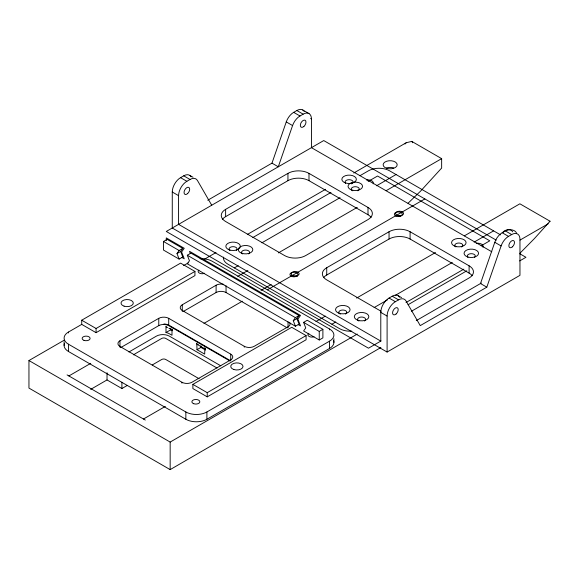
<?xml version="1.0" encoding="UTF-8"?>
<svg xmlns="http://www.w3.org/2000/svg" width="579" height="579" viewBox="0 0 579 579"><rect width="100%" height="100%" fill="white"/><g stroke="black" fill="none" stroke-linecap="round" stroke-linejoin="round"><path stroke-width="0.87" d="M333.909 342.377L333.909 338.729M204.865 347.95L204.684 354.109L197.005 349.694L196.802 343.311A2.577 1.542 -61.8 0 0 198.221 344.599M207.76 200.225L271.978 163.148L286.258 121.916A11.718 6.767 -60 0 1 293.676 112.348L296.839 110.517A11.718 6.767 -60 0 1 304.199 111.443M491.788 251.778L311.437 147.659L311.437 118.948A11.718 6.767 -60 0 0 303.15 114.164L299.987 115.995A11.718 6.767 -60 0 0 292.576 125.563L278.289 166.795L271.978 163.148M512.719 231.832A11.718 6.767 -60 0 0 505.358 230.905L502.196 232.736A11.718 6.767 -60 0 0 494.784 242.304L480.498 283.536L486.809 287.184L501.096 245.952A11.718 6.767 -60 0 1 508.507 236.384L511.677 234.553A11.718 6.767 -60 0 1 519.964 239.337L519.964 275.336L387.098 352.046L172.267 228.01L172.267 192.011A11.718 6.767 -60 0 1 180.554 177.659L183.717 175.828A11.718 6.767 -60 0 1 191.128 176.841M179.128 259.095L176.986 253.566L179.128 250.512L182.776 248.405L167.121 239.373L163.481 241.479L163.481 250.056L179.128 259.095L182.776 256.989L180.634 251.46L182.776 248.405M295.42 326.23L293.271 320.701L295.42 317.647L299.061 315.548L190.954 253.132L187.314 255.238L189.456 260.767L187.314 263.814L295.42 326.23L299.061 324.124L296.918 318.595L299.061 315.548M520.203 252.958L534.395 238.591L550.05 221.221L519.877 203.801L464.416 235.827M405.018 144.012L406.205 142.738L411.77 141.392L441.647 158.639L441.647 168.055L420.607 191.092L408.05 203.236M380.895 347.516L170.161 469.612L28.95 388.082L28.95 360.543L64.168 340.213M399.648 297.23A11.718 6.767 -60 0 0 392.236 296.216L389.074 298.047A11.718 6.767 -60 0 0 380.787 312.399L380.787 341.103L178.578 224.363L178.578 195.659A11.718 6.767 -60 0 1 186.865 181.299L190.035 179.476A11.718 6.767 -60 0 1 197.446 180.482L211.726 205.227M225.622 209.359L287.944 173.374A14.888 8.591 0 0 1 308.991 173.374L367.998 207.441A14.888 8.591 0 0 1 367.998 219.593L305.676 255.578A14.888 8.591 0 0 1 284.629 255.578L225.622 221.511A14.888 8.591 0 0 1 225.622 209.359L225.622 216.647A14.888 8.591 0 0 0 222.502 219.289M225.622 216.647L287.944 180.67A14.888 8.591 0 0 1 308.991 180.67L367.998 214.737A14.888 8.591 0 0 1 371.11 217.371M176.986 253.566L180.634 251.46M81.719 324.392L81.719 320.201L180.59 263.119L194.942 271.413L194.942 275.604L96.078 332.679L81.719 324.392L68.46 332.049A14.888 8.591 0 0 0 68.46 344.201L68.46 351.489L185.852 419.268A14.888 8.591 0 0 0 206.898 419.268L329.545 348.457A14.888 8.591 0 0 0 333.591 340.618M183.594 265.58L188.103 262.975M204.271 259.327L216.01 252.545M247.32 234.473L325.586 189.282M353.762 173.012L406.205 142.738M252.835 237.556L330.978 192.438M359.892 175.748L368.49 170.783A14.888 8.591 0 0 1 389.537 170.783L500.567 234.886M81.719 320.201L96.078 328.488L194.942 271.413M261.903 242.796L340.054 197.678M368.179 181.437L377.559 176.023L489.776 240.806L481.178 245.771M234.329 267.896L238.23 265.645M376.545 185.787L396.036 174.54M119.969 347.212L119.969 340.734L158.769 318.334A7.035 4.06 0 0 1 168.713 318.334L230.717 354.131L230.717 360.782M182.269 311.249L182.269 304.764L216.097 285.23A7.035 4.06 0 0 1 223.863 284.376M237.752 276.357L247.906 270.494M278.376 252.9L357.279 207.347M386.179 190.665L441.647 158.639M68.894 375.952L90.751 363.33M120.743 347.581L158.769 325.622A7.035 4.06 0 0 1 168.713 325.622L229.943 360.978M183.044 311.611L216.097 292.525A7.035 4.06 0 0 1 226.049 292.525L287.278 327.873M128.936 351.981L156.33 336.16A9.257 5.349 0 0 1 169.423 336.16L220.794 365.819M167.599 327.432L166.361 327.287L165.999 326.295L165.999 332.534L170.588 329.892L172.115 330.775M203.982 323.372L242.283 301.218M261.042 290.368L271.204 284.492M90.679 389.377L107.021 379.94L121.901 388.531L127.308 385.411M267.382 289.833L424.841 198.93M152.357 364.9L161.744 359.479A2.823 1.628 0 0 1 165.739 359.479L199.118 378.753M381.069 311.256L326.73 279.881A14.888 8.591 0 0 1 326.73 267.73L389.045 231.745A14.888 8.591 0 0 1 410.091 231.745L469.099 265.812A14.888 8.591 0 0 1 469.099 277.963L411.452 311.249M197.005 349.694L200.956 347.407L205.567 350.056M323.61 277.659A14.888 8.591 0 0 1 326.73 275.018L389.045 239.04A14.888 8.591 0 0 1 410.091 239.04L469.099 273.107A14.888 8.591 0 0 1 472.218 275.742M293.271 320.701L296.918 318.595M192.872 384.376L291.736 327.294L306.096 335.581L306.096 339.772L207.231 396.854L192.872 388.567L192.872 384.376L207.231 392.663L306.096 335.581M303.599 322.373L307.246 320.267L322.894 329.306L322.894 337.883L319.246 339.989L303.599 330.956L305.741 327.902L303.599 322.373L319.246 331.412L322.894 329.306M143.476 419.015L165.341 406.393M315.982 321.526L325.355 316.112M356.606 298.069L435.509 252.516M331.89 324.226L335.784 321.975M474.107 242.116L493.598 230.862M374.121 307.579L387.409 299.915M395.225 295.399L452.271 262.468M387.098 352.046L387.098 316.047A11.718 6.767 -60 0 1 395.385 301.688L398.555 299.864A11.718 6.767 -60 0 1 405.966 300.87L420.245 325.615L486.809 287.184M68.46 344.201L185.852 411.973A14.888 8.591 0 0 0 206.898 411.973L329.545 341.161A14.888 8.591 0 0 0 329.545 329.01L212.16 261.238A14.888 8.591 0 0 0 200.102 258.762M406.009 302.527L463.837 269.148M28.95 360.543L170.161 442.074L357.221 334.076M408.094 304.706L466.79 270.813M520.014 240.09L548.19 223.82M381.025 340.966L368.49 348.203L166.282 231.462L323.741 140.559L496.275 240.169M416.272 320.614L481.294 283.08M519.674 260.919L525.942 257.3L519.696 253.696M549.181 221.685L550.05 221.221M168.844 328.17L169.958 328.727M197.388 344.519L205.357 349.108A2.577 1.44 -58.4 0 1 204.865 347.95M302.701 109.938L309.012 113.585M296.839 110.517L303.15 114.164M310.648 118.492L311.437 118.948M505.358 230.905L511.677 234.553M293.676 112.348L299.987 115.995M502.196 232.736L508.507 236.384M286.258 121.916L292.576 125.563M494.784 242.304L501.096 245.952M189.869 175.43L193.024 177.254M398.388 295.818L401.544 297.642M183.717 175.828L190.035 179.476M392.236 296.216L398.555 299.864M180.554 177.659L186.865 181.299M389.074 298.047L395.385 301.688M172.267 192.011L178.578 195.659M380.787 312.399L387.098 316.047M163.481 241.479L179.128 250.512M187.314 255.238L295.42 317.647M181.893 257.452L184.238 258.806L181.603 252.024L184.238 248.275L166.282 237.911L166.282 240.546M298.178 324.587L300.523 325.941L297.888 319.159L300.523 315.417L189.499 251.315L190.375 253.58M289.529 322.286A7.035 4.06 0 0 1 288.053 326.773L254.224 346.3A7.035 4.06 0 0 1 244.28 346.3L182.269 310.503A7.035 4.06 0 0 1 182.269 304.764M230.138 360.522L169.423 325.47A9.257 5.349 0 0 0 163.915 323.936M216.973 368.005L165.739 338.425A2.823 1.628 0 0 0 161.744 338.425L135.139 353.791A4.69 2.707 0 0 0 133.923 355.007M230.717 354.131A7.035 4.06 0 0 1 230.717 359.87L191.917 382.27A7.035 4.06 0 0 1 181.972 382.27L119.969 346.474A7.035 4.06 0 0 1 119.969 340.734M67.07 374.895L145.3 420.065M411.77 141.392L412.603 142.752M200.906 345.714L200.956 347.407M469.099 265.812L469.099 273.107M410.091 231.745L410.091 239.04M389.045 231.745L389.045 239.04M367.998 207.441L367.998 214.737M329.545 329.01L329.545 329.921M329.545 341.161L329.545 348.457M326.73 267.73L326.73 275.018M319.246 331.412L319.246 339.989M308.991 173.374L308.991 180.67M288.053 321.844L288.053 327.685M287.944 173.374L287.944 180.67M244.28 346.3L244.28 347.212M226.049 285.686L226.049 292.525M216.097 285.23L216.097 292.525M207.231 392.663L207.231 396.854M206.898 411.973L206.898 419.268M185.852 411.973L185.852 419.268M181.972 382.27L181.972 383.182M170.588 328.235L170.588 329.892M170.161 442.074L170.161 469.612M168.713 318.334L168.713 325.622M158.769 318.334L158.769 325.622M121.901 382.227L121.901 388.531M107.021 372.738L107.021 379.94M96.078 328.488L96.078 332.679M68.46 332.049L68.46 332.961M64.103 341.769L64.103 345.417M398.178 215.974A3.988 2.302 0 0 1 400.965 215.974M293.242 276.4A3.988 2.302 0 0 1 297.309 276.48M230.008 250.439A3.988 2.302 0 0 1 230.333 247.305A3.988 2.302 0 0 1 235.762 247.269A3.988 2.302 0 0 1 236.218 250.396M345.699 183.188A3.988 2.302 0 0 1 346.944 180.055A3.988 2.302 0 0 1 352.401 180.699A3.988 2.302 0 0 1 351.41 183.861M455.941 246.922A3.988 2.302 0 0 1 456.071 243.672A3.988 2.302 0 0 1 461.709 243.745A3.988 2.302 0 0 1 461.572 247.001M340.343 314.129A3.988 2.302 0 0 1 339.851 310.771A3.988 2.302 0 0 1 345.685 310.735A3.988 2.302 0 0 1 345.337 314.093M358.9 321.041A3.988 2.302 0 0 1 358.698 317.748A3.988 2.302 0 0 1 364.401 317.712A3.988 2.302 0 0 1 364.329 321.005M468.056 257.329A3.988 2.302 0 0 1 468.693 254.253A3.988 2.302 0 0 1 474.056 254.326A3.988 2.302 0 0 1 474.433 257.416M242.681 253.942A3.988 2.302 0 0 1 242.746 250.729A3.988 2.302 0 0 1 248.311 250.693A3.988 2.302 0 0 1 248.514 253.906M352.821 190.817A3.988 2.302 0 0 1 352.336 187.458A3.988 2.302 0 0 1 358.169 187.422A3.988 2.302 0 0 1 357.822 190.781M68.46 351.489A14.888 8.591 0 0 1 64.421 343.658M314.028 336.725A3.988 2.302 0 0 1 308.875 336.298A3.988 2.302 0 0 1 308.846 333.294M204.633 273.245A3.988 2.302 0 0 1 199.415 273.114A3.988 2.302 0 0 1 198.894 270.118M351.829 331.159A14.888 8.591 0 0 1 339.641 328.698L227.829 264.147A14.888 8.591 0 0 1 223.559 257.105M476.191 243.318A5.508 3.177 0 0 1 481.511 244.143A5.508 3.177 0 0 1 482.937 247.211M366.471 179.968A5.508 3.177 0 0 1 373.216 183.861M165.999 332.534A9.257 5.349 0 0 1 169.423 333.786L171.992 335.27L171.992 329.024A2.577 1.491 -60 0 0 172.52 330.211M502.731 232.635A7.035 4.06 0 0 1 510.439 229.66A7.035 4.06 0 0 1 516.555 233.684M386.642 167.946A7.035 4.06 0 0 1 393.669 167.946M171.442 329.183A2.577 1.491 -60 0 1 170.154 328.445M396.116 313.984A3.988 2.302 -60 0 0 397.382 307.811A3.988 2.302 -60 0 0 392.663 311.987A3.988 2.302 -60 0 0 396.116 313.984M512.401 246.842A3.988 2.302 -60 0 0 513.667 240.669A3.988 2.302 -60 0 0 508.955 244.852A3.988 2.302 -60 0 0 512.401 246.842M187.596 193.596A3.988 2.302 -60 0 0 188.863 187.422A3.988 2.302 -60 0 0 184.144 191.598A3.988 2.302 -60 0 0 187.596 193.596M303.881 126.454A3.988 2.302 -60 0 0 305.147 120.28A3.988 2.302 -60 0 0 300.429 124.463A3.988 2.302 -60 0 0 303.881 126.454M397.578 215.511A3.988 2.302 0 0 0 403.556 213.521A3.988 2.302 0 0 0 397.578 211.523A3.988 2.302 0 0 0 397.578 215.511M293.162 275.792A3.988 2.302 0 0 0 299.14 273.802A3.988 2.302 0 0 0 293.162 271.812A3.988 2.302 0 0 0 293.162 275.792M229.197 249.838A7.266 4.198 0 0 0 240.343 246.459A7.266 4.198 0 0 0 229.704 242.579A7.266 4.198 0 0 0 229.197 249.838M241.638 253.211A7.266 4.198 0 0 0 252.82 249.867A7.266 4.198 0 0 0 242.225 245.952A7.266 4.198 0 0 0 241.638 253.211M345.468 182.942A7.266 4.198 0 0 0 356.367 179.309A7.266 4.198 0 0 0 345.468 175.676A7.266 4.198 0 0 0 345.468 182.942M351.496 189.912A7.266 4.198 0 0 0 362.548 186.431A7.266 4.198 0 0 0 351.808 182.646A7.266 4.198 0 0 0 351.496 189.912M455.043 246.241A7.266 4.198 0 0 0 466.088 242.753A7.266 4.198 0 0 0 455.34 238.975A7.266 4.198 0 0 0 455.043 246.241M339.019 313.225A7.266 4.198 0 0 0 350.071 309.736A7.266 4.198 0 0 0 339.323 305.958A7.266 4.198 0 0 0 339.019 313.225M357.8 320.245A7.266 4.198 0 0 0 368.845 316.756A7.266 4.198 0 0 0 358.097 312.978A7.266 4.198 0 0 0 357.8 320.245M467.521 256.895A7.266 4.198 0 0 0 478.565 253.414A7.266 4.198 0 0 0 467.818 249.629A7.266 4.198 0 0 0 467.521 256.895M396.087 216.141A3.988 2.302 0 0 0 402.296 214.404A3.988 2.302 0 0 0 396.579 212.167A3.988 2.302 0 0 0 396.087 216.141M291.671 276.429A3.988 2.302 0 0 0 297.881 274.685A3.988 2.302 0 0 0 292.163 272.456A3.988 2.302 0 0 0 291.671 276.429M233.8 369.511A6.152 3.554 0 0 0 243.028 366.435A6.152 3.554 0 0 0 233.8 363.359A6.152 3.554 0 0 0 233.8 369.511M193.704 403.708A3.988 2.302 0 0 0 199.835 401.877A3.988 2.302 0 0 0 194.023 399.727A3.988 2.302 0 0 0 193.704 403.708M83.984 340.358A3.988 2.302 0 0 0 90.114 338.527A3.988 2.302 0 0 0 84.302 336.377A3.988 2.302 0 0 0 83.984 340.358M124.08 306.161A6.152 3.554 0 0 0 133.308 303.085A6.152 3.554 0 0 0 124.08 300.009A6.152 3.554 0 0 0 124.08 306.161M386.642 168.286A7.035 4.06 0 0 0 397.187 164.769A7.035 4.06 0 0 0 386.642 161.252A7.035 4.06 0 0 0 386.642 168.286"/></g></svg>
